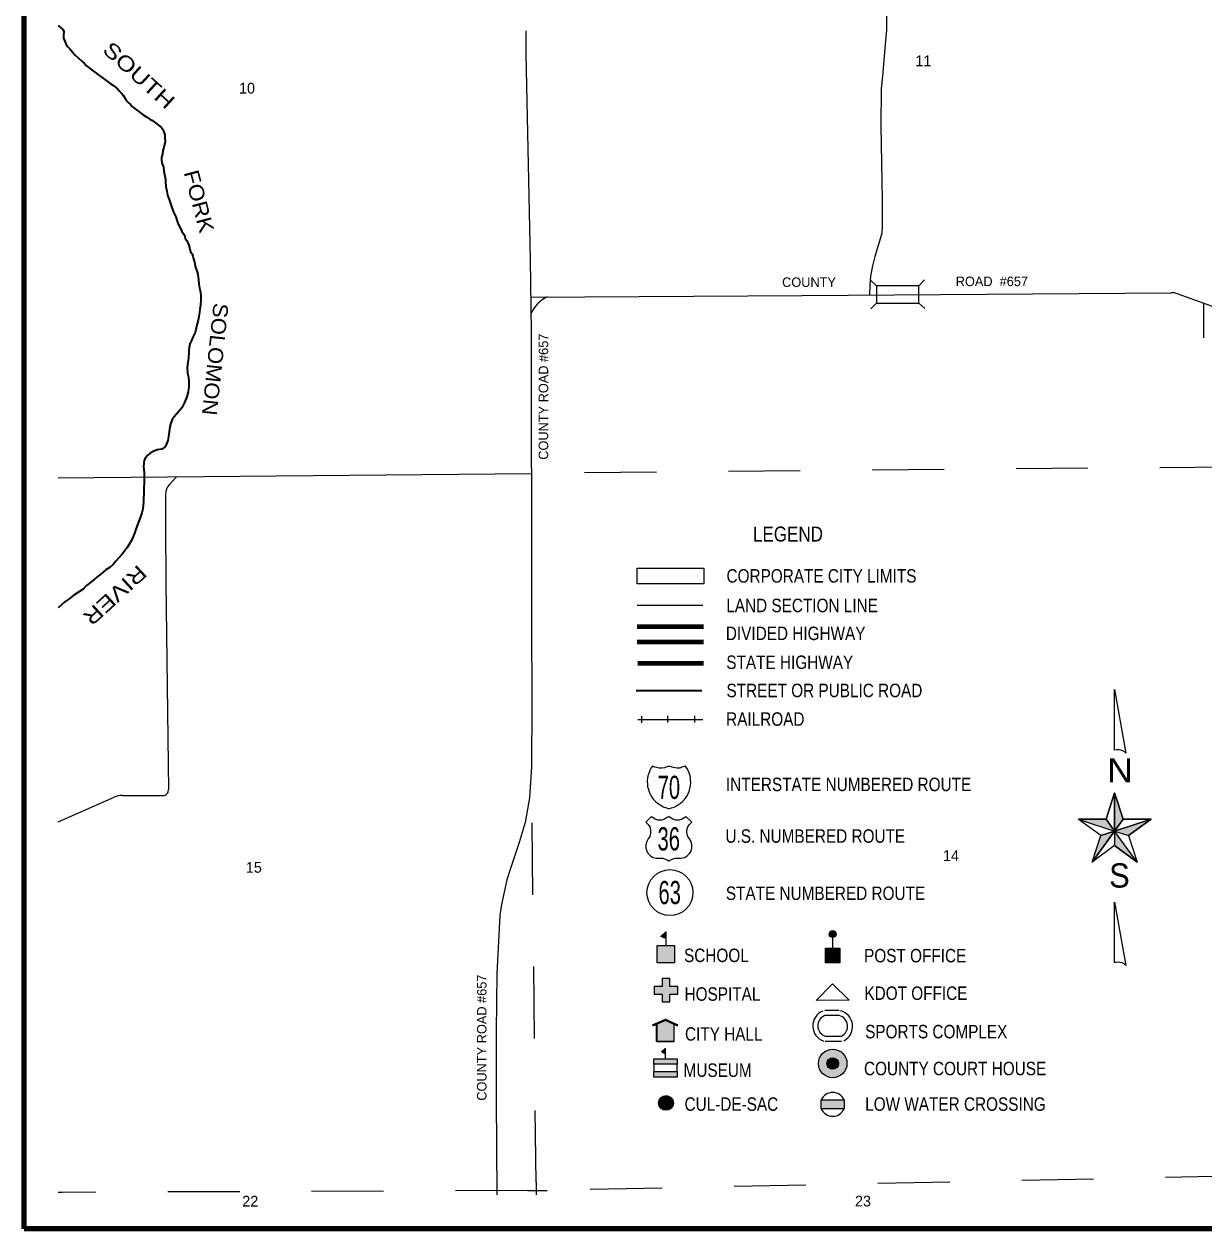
# Model space of a CAD drawing. Extents: x 203.72 to 207.65, y 44.91 to 48.84.
# Drawn here: x 203.72 to 205.361, y 44.96 to 46.635 of the extents above; entities that cross this region are included whole.
import ezdxf
from ezdxf.enums import TextEntityAlignment as Align

# ---------------------------------------------------------------- set-up
doc = ezdxf.new("R2010")
doc.units = 0
doc.header["$LTSCALE"] = 0.0075
doc.linetypes.add('LONG_DASHED', pattern=[7.5, 6, -1.5])
doc.linetypes.add('MEDIUM_DASHED', pattern=[4.5, 3, -1.5])
for name, color, linetype, lineweight in [('14', 7, 'Continuous', 25), ('15', 7, 'MEDIUM_DASHED', 13), ('21', 7, 'Continuous', 25), ('25', 7, 'Continuous', 35), ('39', 7, 'Continuous', 13), ('48', 7, 'Continuous', 106), ('50', 7, 'Continuous', 13), ('51', 7, 'Continuous', 13)]:
    doc.layers.add(name, color=color, linetype=linetype, lineweight=lineweight)
for name, color, linetype in [('29', 7, 'Continuous'), ('45', 7, 'Continuous'), ('49', 7, 'Continuous')]:
    doc.layers.add(name, color=color, linetype=linetype)

msp = doc.modelspace()

# ---------------------------------------------------------------- hatches: boundary and pattern name
at = {"layer": '14'}
msp.add_hatch(color=256, dxfattribs=at).paths.add_polyline_path([(204.622948, 45.135038, 1), (204.602431, 45.135038, 1)])
at = {"layer": '39'}
msp.add_hatch(color=256, dxfattribs=at).paths.add_polyline_path([(204.828598, 45.139394), (204.860417, 45.139394), (204.860417, 45.126705), (204.828598, 45.126705)])
at = {"layer": '50'}
for points in [[(204.6125, 45.363826), (204.605492, 45.366667), (204.6125, 45.372727)], [(204.844532, 45.364971, 1), (204.844106, 45.374772, 1)], [(204.600568, 45.329924), (204.600568, 45.353977), (204.624621, 45.353977), (204.624621, 45.329924)], [(204.834659, 45.329924), (204.834659, 45.350189), (204.854167, 45.350189), (204.854167, 45.329924)], [(204.607197, 45.275379), (204.618182, 45.275379), (204.618182, 45.286174), (204.628977, 45.286174), (204.628977, 45.297159), (204.618182, 45.297159), (204.618182, 45.308144), (204.607197, 45.308144), (204.607197, 45.297159), (204.596212, 45.297159), (204.596212, 45.286174), (204.607197, 45.286174)], [(204.612121, 45.250568), (204.599811, 45.245076), (204.599811, 45.220265), (204.623864, 45.220265), (204.623864, 45.245076)], [(204.612121, 45.203409), (204.612121, 45.210985), (204.60625, 45.205871)], [(204.864344, 45.190478, 1), (204.824662, 45.189251, 1)], [(204.628409, 45.196402), (204.628409, 45.188826), (204.595644, 45.188826), (204.595644, 45.196402)], [(204.852327, 45.191706, 1), (204.836679, 45.188024, 1)], [(204.628409, 45.178598), (204.628409, 45.171023), (204.595644, 45.171023), (204.595644, 45.178598)]]:
    msp.add_hatch(color=256, dxfattribs=at).paths.add_polyline_path(points)
at = {"layer": '51'}
for points in [[(205.236553, 45.566288), (205.236553, 45.513068), (205.248485, 45.529545)], [(205.224621, 45.529545), (205.185985, 45.529545), (205.236553, 45.513068)], [(205.236553, 45.513068), (205.255871, 45.506818), (205.287121, 45.529545)], [(205.205114, 45.469886), (205.217235, 45.506818), (205.236553, 45.513068)], [(205.236553, 45.513068), (205.236553, 45.492803), (205.267803, 45.469886)]]:
    msp.add_hatch(color=256, dxfattribs=at).paths.add_polyline_path(points)

# ---------------------------------------------------------------- linework, layer by layer
at = {"layer": '14'}
for p, q in [((204.417614, 46.625758), (204.417803, 46.593939)), ((205.324621, 46.260038), (205.372348, 46.242992)), ((205.360606, 46.198864), (205.360417, 46.247159)), ((203.767424, 46.004167), (204.425568, 46.010417)), ((203.921591, 45.994508), (203.932008, 46.005682)), ((203.767424, 45.526136), (203.845265, 45.560227)), ((203.856629, 45.5625), (203.913258, 45.5625))]:
    msp.add_line(p, q, dxfattribs=at)
for points in [[(204.919886, 46.667992), (204.919508, 46.627083), (204.917424, 46.606629), (204.913636, 46.562689)], [(204.417803, 46.593939), (204.423864, 46.307955), (204.425, 46.208333), (204.425379, 46.098674), (204.425568, 45.937121), (204.425758, 45.807576), (204.425947, 45.689773), (204.425568, 45.602462)], [(204.913636, 46.562689), (204.911932, 46.545455), (204.911553, 46.49375), (204.913447, 46.39072)], [(204.913447, 46.39072), (204.913447, 46.351515), (204.9125, 46.342803), (204.90303, 46.312121), (204.899621, 46.298864)], [(204.899621, 46.298864), (204.897159, 46.284659), (204.896212, 46.272538), (204.895455, 46.258712)], [(204.424432, 46.255682), (204.802083, 46.257955), (205.314773, 46.261742)], [(203.916667, 45.981629), (203.916667, 45.936364), (203.917235, 45.858902), (203.920833, 45.570265)], [(204.425568, 45.602462), (204.422727, 45.559091), (204.416856, 45.525189)], [(204.416856, 45.525189), (204.408712, 45.49697), (204.396212, 45.460795), (204.391477, 45.445076)], [(204.391477, 45.445076), (204.387689, 45.42822), (204.384091, 45.410795), (204.381629, 45.395455), (204.379924, 45.360038)], [(204.379924, 45.360038), (204.377462, 45.314394), (204.376326, 45.234848), (204.376515, 45.139773), (204.377273, 45.007197)]]:
    msp.add_lwpolyline(points, dxfattribs=at)
msp.add_circle((204.612689, 45.135038), 0.010259, dxfattribs=at)
for centre, radius, start, end in [((205.314984, 46.233299), 0.028409, 70.2954, 90.4207), ((204.463867, 46.217085), 0.041767, 112.15888, 159.19873), ((203.93557, 45.981604), 0.018939, 137.35631, 180), ((203.856689, 45.534154), 0.028409, 90, 113.67498), ((203.913172, 45.570139), 0.007576, 270, 0.71116)]:
    msp.add_arc(centre, radius, start, end, dxfattribs=at)
at = {"layer": '15'}
for p, q in [((204.41572, 46.993939), (204.417614, 46.625758)), ((205.399432, 46.019318), (204.425568, 46.010417)), ((204.432008, 45.024621), (204.425568, 45.602462)), ((204.432008, 45.024621), (204.432008, 45.007197)), ((205.407197, 45.033333), (204.447348, 45.013258)), ((204.419886, 45.013258), (204.447348, 45.013258))]:
    msp.add_line(p, q, dxfattribs=at)
msp.add_lwpolyline([(204.419886, 45.013258), (203.773106, 45.010606), (203.767424, 45.010606)], dxfattribs=at)
at = {"layer": '21'}
for p, q in [((204.905303, 46.271402), (204.897159, 46.279167)), ((204.972159, 46.279545), (204.964394, 46.271402)), ((204.905303, 46.247348), (204.897538, 46.239205)), ((204.972538, 46.239583), (204.964394, 46.247348))]:
    msp.add_line(p, q, dxfattribs=at)
at = {"layer": '21', "lineweight": 13}
msp.add_lwpolyline([(204.905303, 46.247348), (204.964394, 46.247348), (204.964394, 46.271402), (204.905303, 46.271402)], close=True, dxfattribs=at)
at = {"layer": '25'}
for points in [[(203.767424, 46.633333), (203.773864, 46.627652), (203.775379, 46.625189), (203.775379, 46.623674), (203.775, 46.620076), (203.775, 46.61553), (203.776515, 46.611364), (203.778409, 46.607008), (203.781061, 46.603598), (203.78428, 46.600189), (203.788068, 46.595833), (203.791288, 46.592235), (203.795455, 46.588258), (203.800568, 46.583712), (203.803409, 46.580682), (203.80625, 46.577462), (203.812689, 46.572727), (203.818561, 46.568182), (203.822727, 46.565341), (203.826705, 46.5625), (203.839962, 46.552652), (203.843561, 46.550379), (203.847159, 46.547727), (203.849811, 46.545076), (203.852841, 46.542045), (203.855492, 46.539394), (203.857765, 46.536364), (203.860606, 46.531629), (203.862689, 46.528598), (203.864962, 46.526136), (203.867803, 46.523295), (203.870455, 46.520833), (203.872538, 46.518939), (203.885417, 46.509091), (203.890909, 46.505871), (203.895076, 46.50322), (203.897917, 46.501515), (203.90303, 46.497727), (203.910985, 46.491288), (203.912879, 46.488636), (203.914394, 46.485227), (203.91572, 46.481061), (203.915909, 46.476894), (203.916098, 46.47178), (203.915341, 46.467992), (203.914583, 46.463447), (203.913068, 46.459659), (203.912311, 46.454545), (203.911174, 46.449811), (203.911364, 46.446023), (203.911932, 46.440909), (203.913826, 46.436174), (203.914583, 46.430492), (203.91572, 46.423674), (203.916477, 46.419697), (203.916667, 46.41553), (203.917235, 46.40947), (203.918371, 46.40303), (203.919697, 46.397348), (203.92178, 46.391477), (203.923674, 46.385606), (203.926136, 46.378977), (203.928409, 46.372917), (203.930871, 46.367424), (203.932955, 46.361364), (203.93447, 46.356818), (203.936932, 46.351894), (203.939394, 46.34697), (203.941667, 46.343371), (203.943371, 46.34053), (203.944129, 46.337311), (203.946023, 46.334659), (203.947727, 46.33125), (203.949053, 46.327652), (203.950379, 46.322727), (203.951515, 46.31875), (203.953598, 46.315909), (203.954735, 46.3125), (203.955682, 46.308902), (203.956818, 46.304356), (203.957386, 46.301326), (203.958333, 46.29697), (203.960227, 46.292045), (203.961553, 46.2875), (203.962121, 46.282955), (203.962689, 46.279545), (203.963068, 46.273485), (203.964015, 46.267992), (203.965341, 46.262311), (203.96572, 46.257197), (203.96572, 46.251515), (203.965152, 46.244697), (203.964583, 46.239015), (203.963826, 46.234091), (203.963068, 46.228788), (203.961932, 46.223674), (203.960795, 46.218561), (203.95928, 46.2125), (203.957765, 46.206439), (203.955303, 46.200947)], [(203.955303, 46.200947), (203.952652, 46.195265), (203.950947, 46.191477), (203.949811, 46.186364), (203.949242, 46.179924), (203.948485, 46.170833), (203.947538, 46.164773), (203.94697, 46.157765), (203.947348, 46.15), (203.948485, 46.144129), (203.949242, 46.137311), (203.949053, 46.131061), (203.948295, 46.123674), (203.946212, 46.117045), (203.943182, 46.108902), (203.939205, 46.101515), (203.934848, 46.096023), (203.928788, 46.089205), (203.925947, 46.085227), (203.924053, 46.080492), (203.922727, 46.075379), (203.921591, 46.068371), (203.920833, 46.061553), (203.920076, 46.05625), (203.917614, 46.050189), (203.91572, 46.04697), (203.911742, 46.044129), (203.905303, 46.042992), (203.899432, 46.041098), (203.895455, 46.038636), (203.892045, 46.035795), (203.889015, 46.032008), (203.887121, 46.028788), (203.886364, 46.025189), (203.886174, 46.019697), (203.886364, 46.016098), (203.886932, 46.010417), (203.887121, 46.001894), (203.886742, 45.986364), (203.886174, 45.971023), (203.885606, 45.96572), (203.885227, 45.960985), (203.883902, 45.955682), (203.881818, 45.95), (203.879735, 45.944129), (203.877652, 45.938826), (203.875379, 45.932955), (203.873864, 45.92803), (203.87197, 45.922538), (203.869697, 45.917992), (203.866477, 45.912311), (203.863258, 45.907386), (203.859848, 45.902462), (203.856629, 45.897917), (203.852273, 45.893371), (203.847727, 45.888258), (203.843939, 45.883712), (203.839773, 45.880114), (203.833712, 45.876136), (203.827083, 45.870833), (203.821212, 45.866288), (203.814583, 45.860417), (203.806818, 45.854356), (203.802083, 45.849621), (203.797159, 45.846023), (203.789015, 45.841098), (203.782765, 45.835985), (203.776894, 45.831629), (203.77197, 45.827462), (203.767424, 45.823674)]]:
    msp.add_lwpolyline(points, dxfattribs=at)
at = {"layer": '39'}
for p, q in [((204.828598, 45.139394), (204.860417, 45.139394)), ((204.860417, 45.126705), (204.828598, 45.126705))]:
    msp.add_line(p, q, dxfattribs=at)
msp.add_lwpolyline([(204.828598, 45.139394), (204.860417, 45.139394), (204.860417, 45.126705), (204.828598, 45.126705)], close=True, dxfattribs=at)
for centre, start, end in [((204.844575, 45.132025), 24.77119, 155.22881), ((204.844575, 45.134113), 204.77119, 335.22881)]:
    msp.add_arc(centre, 0.017521, start, end, dxfattribs=at)
at = {"layer": '48'}
msp.add_lwpolyline([(203.720076, 44.959848), (203.720076, 48.842424), (207.602652, 48.842424), (207.602652, 44.959848)], close=True, dxfattribs=at)
at = {"layer": '50', "linetype": 'MEDIUM_DASHED'}
msp.add_line((204.572348, 45.827273), (204.663826, 45.827273), dxfattribs=at)
at = {"layer": '50', "lineweight": 80}
for p, q in [((204.572348, 45.797727), (204.664962, 45.797727)), ((204.572348, 45.776136), (204.664962, 45.776136)), ((204.573295, 45.74678), (204.664773, 45.74678))]:
    msp.add_line(p, q, dxfattribs=at)
at = {"layer": '50', "lineweight": 35}
msp.add_line((204.571212, 45.708523), (204.662689, 45.708523), dxfattribs=at)
at = {"layer": '50'}
for p, q in [((204.578788, 45.672917), (204.578788, 45.663636)), ((204.614583, 45.673485), (204.614583, 45.664205)), ((204.652083, 45.673485), (204.652083, 45.664205)), ((204.573295, 45.668371), (204.663826, 45.668371)), ((204.612689, 45.353977), (204.612689, 45.363826)), ((204.844508, 45.349621), (204.844508, 45.365341)), ((204.853598, 45.263636), (204.833333, 45.263636)), ((204.853598, 45.256818), (204.833333, 45.256818)), ((204.834091, 45.22803), (204.856629, 45.22803)), ((204.834091, 45.220833), (204.856629, 45.220833)), ((204.612121, 45.196591), (204.612121, 45.203409))]:
    msp.add_line(p, q, dxfattribs=at)
at = {"layer": '50', "linetype": 'LONG_DASHED'}
msp.add_lwpolyline([(204.572538, 45.878598), (204.665152, 45.878598), (204.665152, 45.857008), (204.572538, 45.857008)], close=True, dxfattribs=at)
at = {"layer": '50'}
for points in [[(204.59375, 45.603409), (204.591667, 45.600568), (204.590341, 45.597727), (204.589773, 45.595644), (204.588636, 45.594129), (204.588258, 45.591667), (204.5875, 45.589773), (204.586932, 45.586742), (204.586553, 45.583144), (204.586742, 45.577841), (204.587121, 45.574432), (204.588258, 45.571212), (204.588636, 45.569129), (204.590152, 45.56553), (204.591477, 45.5625), (204.593939, 45.558902), (204.595455, 45.557008), (204.597159, 45.554924), (204.598674, 45.553788), (204.600189, 45.552462), (204.602083, 45.551136), (204.603788, 45.55), (204.605303, 45.548864), (204.606818, 45.548106), (204.608712, 45.54697), (204.611932, 45.545833), (204.61572, 45.544508), (204.616856, 45.544508), (204.620265, 45.545455), (204.623864, 45.546402), (204.627083, 45.548106), (204.630114, 45.549811), (204.632955, 45.551894), (204.635795, 45.554356), (204.638258, 45.557197), (204.640909, 45.560417), (204.642803, 45.563636), (204.643561, 45.565152), (204.644886, 45.567803), (204.646023, 45.572159), (204.64678, 45.576326), (204.647159, 45.580303), (204.64697, 45.58447), (204.64678, 45.5875), (204.646212, 45.589773), (204.644886, 45.594129), (204.643561, 45.597348), (204.641477, 45.600758), (204.639962, 45.603409), (204.638068, 45.602652), (204.634848, 45.601705), (204.633144, 45.601136), (204.63125, 45.600758), (204.62822, 45.600568), (204.624811, 45.601136), (204.622917, 45.601515), (204.621023, 45.601705), (204.619697, 45.602273), (204.617803, 45.602841), (204.616856, 45.603409), (204.61572, 45.602841), (204.614205, 45.602273), (204.612311, 45.601705), (204.610606, 45.601136), (204.606818, 45.600568), (204.60322, 45.600568), (204.601136, 45.601136), (204.599432, 45.601515), (204.597348, 45.601894), (204.595455, 45.602652)], [(204.592424, 45.533333), (204.584848, 45.525568), (204.587879, 45.522159), (204.589962, 45.51875), (204.591288, 45.514394), (204.591288, 45.510038), (204.589962, 45.505682), (204.587879, 45.502083), (204.585795, 45.498485), (204.584659, 45.494129), (204.584659, 45.489773), (204.585795, 45.485227), (204.587879, 45.481818), (204.591098, 45.478598), (204.594697, 45.476326), (204.598864, 45.475189), (204.607765, 45.475189), (204.611932, 45.474053), (204.61553, 45.47197), (204.616856, 45.471212), (204.617235, 45.47197), (204.621212, 45.474053), (204.625379, 45.475189), (204.633902, 45.475189), (204.638636, 45.476326), (204.642235, 45.478598), (204.645265, 45.481818), (204.647538, 45.485227), (204.648674, 45.489773), (204.648674, 45.494129), (204.647538, 45.498485), (204.645265, 45.502083), (204.643182, 45.505682), (204.641856, 45.510038), (204.641856, 45.514394), (204.643182, 45.51875), (204.645265, 45.522159), (204.648674, 45.525568), (204.640341, 45.533333), (204.639015, 45.531818), (204.635227, 45.529545), (204.631061, 45.528409), (204.626515, 45.528409), (204.622348, 45.529545), (204.618561, 45.531818), (204.616856, 45.533333), (204.614205, 45.531818), (204.610417, 45.529545), (204.606439, 45.528409), (204.601894, 45.528409), (204.597727, 45.529545), (204.594129, 45.531818)], [(204.6125, 45.363826), (204.605492, 45.366667), (204.6125, 45.372727)], [(204.600568, 45.329924), (204.600568, 45.353977), (204.624621, 45.353977), (204.624621, 45.329924)], [(204.834659, 45.329924), (204.834659, 45.350189), (204.854167, 45.350189), (204.854167, 45.329924)], [(204.607197, 45.275379), (204.618182, 45.275379), (204.618182, 45.286174), (204.628977, 45.286174), (204.628977, 45.297159), (204.618182, 45.297159), (204.618182, 45.308144), (204.607197, 45.308144), (204.607197, 45.297159), (204.596212, 45.297159), (204.596212, 45.286174), (204.607197, 45.286174)], [(204.821591, 45.277652), (204.844318, 45.300568), (204.867235, 45.277841)], [(204.612121, 45.250568), (204.599811, 45.245076), (204.599811, 45.220265), (204.623864, 45.220265), (204.623864, 45.245076)], [(204.612121, 45.203409), (204.612121, 45.210985), (204.60625, 45.205871)], [(204.628409, 45.196402), (204.628409, 45.188826), (204.595644, 45.188826), (204.595644, 45.196402)], [(204.628409, 45.178598), (204.628409, 45.171023), (204.595644, 45.171023), (204.595644, 45.178598)]]:
    msp.add_lwpolyline(points, close=True, dxfattribs=at)
at = {"layer": '50', "lineweight": 40}
msp.add_lwpolyline([(204.593939, 45.242803), (204.611932, 45.250758), (204.628977, 45.242803)], dxfattribs=at)
at = {"layer": '50'}
for points in [[(204.603598, 45.220455), (204.599621, 45.220455), (204.599621, 45.245265)], [(204.623674, 45.245265), (204.623674, 45.220455), (204.603409, 45.220455)], [(204.628409, 45.186742), (204.628409, 45.188826), (204.595644, 45.188826), (204.595644, 45.178598), (204.628409, 45.178598), (204.628409, 45.187121)]]:
    msp.add_lwpolyline(points, dxfattribs=at)
for centre, radius in [((204.618203, 45.427463), 0.031987), ((204.844319, 45.369871), 0.004905), ((204.844503, 45.189865), 0.01985), ((204.844503, 45.189865), 0.008037)]:
    msp.add_circle(centre, radius, dxfattribs=at)
for centre, radius, start, end in [((204.839105, 45.242097), 0.022283, 111.82978, 251.18127), ((204.839105, 45.242205), 0.015332, 111.82978, 251.18127), ((204.849901, 45.241576), 0.015332, 296.54144, 75.89292), ((204.849901, 45.241468), 0.022283, 296.54144, 75.89292)]:
    msp.add_arc(centre, radius, start, end, dxfattribs=at)
at = {"layer": '51'}
for p, q in [((205.224621, 45.529545), (205.236553, 45.566288)), ((205.236553, 45.566288), (205.248485, 45.529545))]:
    msp.add_line(p, q, dxfattribs=at)
for points in [[(205.236553, 45.625379), (205.236553, 45.709848), (205.252083, 45.621591), (205.249811, 45.623485), (205.247348, 45.624811), (205.245076, 45.625758), (205.242424, 45.625947), (205.239583, 45.625947)], [(205.236553, 45.566288), (205.224621, 45.529545), (205.236553, 45.513068)], [(205.236553, 45.566288), (205.236553, 45.513068), (205.248485, 45.529545)], [(205.185985, 45.529545), (205.236553, 45.513068), (205.217235, 45.506818)], [(205.224621, 45.529545), (205.185985, 45.529545), (205.236553, 45.513068)], [(205.287121, 45.529545), (205.248485, 45.529545), (205.236553, 45.513068)], [(205.236553, 45.513068), (205.255871, 45.506818), (205.287121, 45.529545)], [(205.205114, 45.469886), (205.236553, 45.513068), (205.236553, 45.492803)], [(205.205114, 45.469886), (205.217235, 45.506818), (205.236553, 45.513068)], [(205.236553, 45.513068), (205.255871, 45.506818), (205.267803, 45.469886)], [(205.236553, 45.513068), (205.236553, 45.492803), (205.267803, 45.469886)], [(205.236553, 45.330114), (205.236553, 45.414394), (205.252083, 45.326326), (205.25, 45.32822), (205.247159, 45.329735), (205.243939, 45.330492), (205.241477, 45.330871), (205.238447, 45.330492)]]:
    msp.add_lwpolyline(points, close=True, dxfattribs=at)
for points in [[(205.217235, 45.506818), (205.185985, 45.529545), (205.224621, 45.529545), (205.236553, 45.566288)], [(205.248485, 45.529545), (205.287121, 45.529545), (205.255871, 45.506818)], [(205.236553, 45.492803), (205.205114, 45.469886), (205.217235, 45.506818)], [(205.255871, 45.506818), (205.267803, 45.469886), (205.236553, 45.492803)]]:
    msp.add_lwpolyline(points, dxfattribs=at)

# ---------------------------------------------------------------- texts
at = {"layer": '29'}
for s, rotation, width, p in [('SOUTH', 317.707, 1.25, (203.872725, 46.556362)), ('FORK', 284.734, 1.15, (203.953188, 46.386077)), ('SOLOMON', 263.995, 1.1, (203.975479, 46.170313)), ('RIVER', 222.529, 1.25, (203.839428, 45.848586))]:
    msp.add_text(s, height=0.02083, rotation=rotation, dxfattribs=dict(at, width=width)).set_placement(p, align=Align.CENTER)
at = {"layer": '45'}
for s, p in [('11', (204.970549, 46.576705)), ('10', (204.030019, 46.538636)), ('15', (204.039583, 45.455114)), ('14', (205.008902, 45.471402)), ('22', (204.034564, 44.990909)), ('23', (204.886553, 44.991098))]:
    msp.add_text(s, height=0.01496, dxfattribs=at).set_placement(p, align=Align.CENTER)
at = {"layer": '49'}
for s, p in [('COUNTY', (204.811553, 46.269697)), ('ROAD  #657', (205.065814, 46.270833))]:
    msp.add_text(s, height=0.01326, dxfattribs=at).set_placement(p, align=Align.CENTER)
for p in [(204.448864, 46.11714), (204.363068, 45.225852)]:
    msp.add_text('COUNTY ROAD #657', height=0.01326, rotation=90, dxfattribs=at).set_placement(p, align=Align.CENTER)
at = {"layer": '50'}
for s, height, width, p in [('LEGEND', 0.02083, 0.85, (204.782292, 45.91572)), ('CORPORATE CITY LIMITS', 0.01875, 0.85, (204.828883, 45.858523)), ('LAND SECTION LINE', 0.01875, 0.85, (204.801894, 45.817424)), ('DIVIDED HIGHWAY', 0.01875, 0.85, (204.792992, 45.778598)), ('STATE HIGHWAY', 0.01875, 0.85, (204.784754, 45.738447)), ('STREET OR PUBLIC ROAD', 0.01875, 0.85, (204.832955, 45.699242)), ('RAILROAD', 0.01875, 0.85, (204.750758, 45.65947)), ('70', 0.0322, 0.65, (204.616667, 45.557765)), ('INTERSTATE NUMBERED ROUTE', 0.01875, 0.85, (204.866572, 45.568561)), ('36', 0.0322, 0.65, (204.616477, 45.486174)), ('U.S. NUMBERED ROUTE', 0.01875, 0.85, (204.820265, 45.49678)), ('63', 0.0322, 0.65, (204.617803, 45.411553)), ('STATE NUMBERED ROUTE', 0.01875, 0.85, (204.83447, 45.417235)), ('SCHOOL', 0.01875, 0.85, (204.682765, 45.330871)), ('POST OFFICE', 0.01875, 0.85, (204.959186, 45.330492)), ('HOSPITAL', 0.01875, 0.85, (204.691193, 45.277083)), ('KDOT OFFICE', 0.01875, 0.85, (204.960227, 45.27822)), ('CITY HALL', 0.01875, 0.85, (204.692992, 45.221591)), ('SPORTS COMPLEX', 0.01875, 0.85, (204.988447, 45.224811)), ('MUSEUM', 0.01875, 0.85, (204.68447, 45.171212)), ('COUNTY COURT HOUSE', 0.01875, 0.85, (205.014678, 45.173485)), ('CUL-DE-SAC', 0.01875, 0.85, (204.703598, 45.124053)), ('LOW WATER CROSSING', 0.01875, 0.85, (205.015152, 45.124053))]:
    msp.add_text(s, height=height, dxfattribs=dict(at, width=width)).set_placement(p, align=Align.CENTER)
at = {"layer": '51'}
for s, width, p in [('N', 1.1, (205.243939, 45.580682)), ('S', 0.95, (205.243182, 45.43447))]:
    msp.add_text(s, height=0.03375, dxfattribs=dict(at, width=width)).set_placement(p, align=Align.CENTER)

doc.saveas('drawing.dxf')
